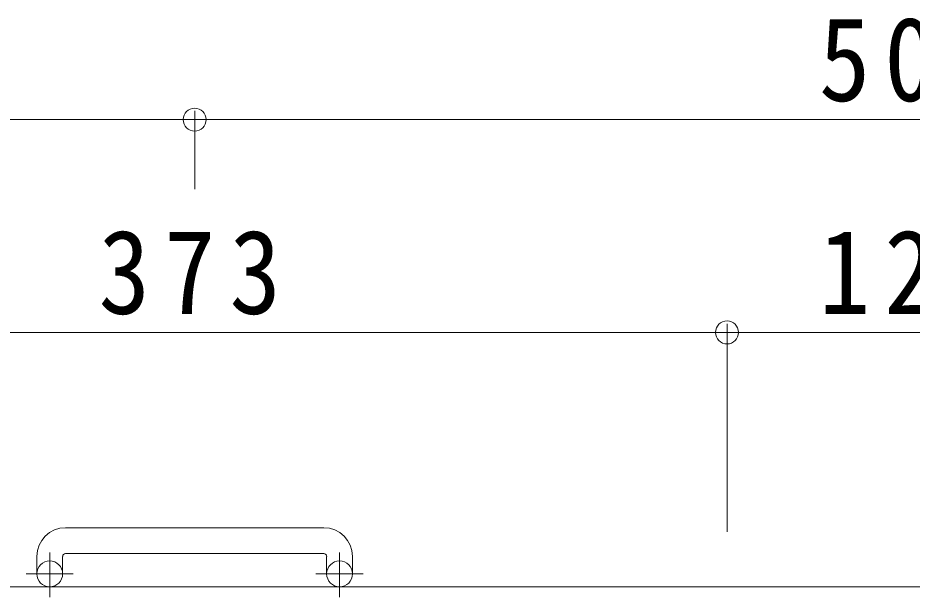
# Model space of a CAD drawing. Units: millimetres at full size, sheet at 1:10. Extents: x -1388 to 1811, y -1966 to 1441.
# Drawn here: x -926.3 to -614.7, y 1239.5 to 1441.4 of the extents above; entities that cross this region are included whole.
import ezdxf

# ---------------------------------------------------------------- set-up
doc = ezdxf.new("R2010")
doc.units = ezdxf.units.MM
doc.header["$LTSCALE"] = 10
doc.header["$PDMODE"] = 32
doc.header["$PDSIZE"] = 8
doc.linetypes.add('CHAIN1', pattern=[8, 5, -1, 1, -1])
doc.linetypes.add('DASHED1', pattern=[1.8, 1.2, -0.6])
doc.layers.add('C-1', color=2, linetype='DASHED1', lineweight=9)
doc.layers.add('C-4', color=7, linetype='Continuous', lineweight=9)
doc.styles.add('ＭＳ ゴシック', font='')
doc.styles.get('ＭＳ ゴシック').set_extended_font_data('MS Gothic')

msp = doc.modelspace()

# ---------------------------------------------------------------- linework, layer by layer
at = {"layer": 'C-1', "linetype": 'Continuous'}
for p, q in [((-819.74, 1263.7), (-909.74, 1263.7)), ((-919.74, 1253.7), (-919.74, 1247.6)), ((-910.75, 1253.7), (-910.75, 1247.6)), ((-909.74, 1254.7), (-819.74, 1254.7)), ((-818.75, 1253.7), (-818.75, 1247.6)), ((-809.74, 1253.7), (-809.74, 1247.6)), ((-104.75, 1243.1), (-1124.74, 1243.1))]:
    msp.add_line(p, q, dxfattribs=at)
at = {"layer": 'C-1', "linetype": 'CHAIN1'}
for p, q in [((-915.25, 1239.5), (-915.25, 1255.09)), ((-814.24, 1239.5), (-814.24, 1255.09)), ((-907.08, 1247.6), (-923.49, 1247.6)), ((-806.08, 1247.6), (-822.49, 1247.6))]:
    msp.add_line(p, q, dxfattribs=at)
at = {"layer": 'C-1', "linetype": 'Continuous'}
for centre in [(-915.25, 1247.6), (-814.25, 1247.6)]:
    msp.add_circle(centre, 4.5, dxfattribs=at)
for centre, radius, start, end in [((-909.74, 1253.7), 10, 90, 180), ((-819.74, 1253.7), 10, 0, 90), ((-909.74, 1253.7), 1, 90, 180), ((-819.74, 1253.7), 1, 0, 90)]:
    msp.add_arc(centre, radius, start, end, dxfattribs=at)
at = {"layer": 'C-4'}
for p, q in [((-864.74, 1408.94), (-864.74, 1381.64)), ((-1124.74, 1405.94), (-864.74, 1405.94)), ((-864.74, 1405.94), (-364.74, 1405.94)), ((-679.24, 1334.75), (-679.24, 1262.24)), ((-1052.24, 1331.75), (-679.24, 1331.75)), ((-679.24, 1331.75), (-550.24, 1331.75))]:
    msp.add_line(p, q, dxfattribs=at)
for p in [(-864.74, 1405.94), (-679.24, 1331.75)]:
    msp.add_point(p, dxfattribs=at)

# ---------------------------------------------------------------- texts
at = {"layer": 'C-4', "color": 2, "char_height": 29.33, "attachment_point": 7, "style": 'ＭＳ ゴシック'}
for s, insert in [('\\T1.27;\\W0.9;500', (-647.24, 1411.94)), ('\\T1.27;\\W0.9;373', (-898.24, 1337.75)), ('\\T1.27;\\W0.9;129', (-647.24, 1337.75))]:
    msp.add_mtext(s, dxfattribs=dict(at, insert=insert))

doc.saveas('drawing.dxf')
